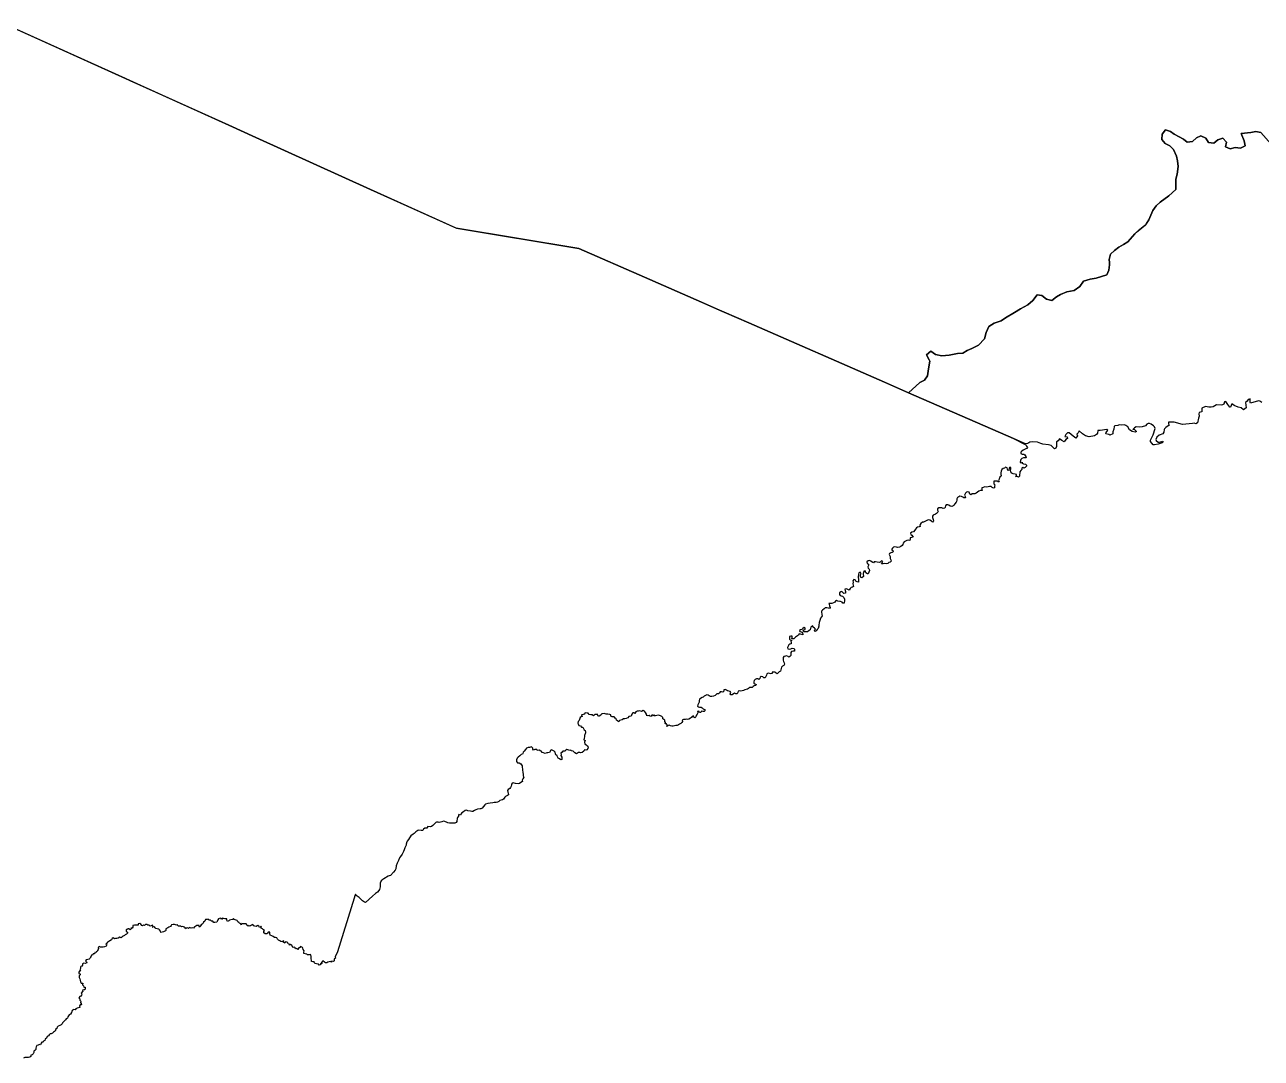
# Model space of a CAD drawing. Extents: x -74 to -34.8, y -33.8 to 5.3.
# Drawn here: x -68.192 to -66.259, y -10.859 to -9.243 of the extents above; entities that cross this region are included whole.
import ezdxf

# ---------------------------------------------------------------- set-up
doc = ezdxf.new("R2010")
doc.units = 0
doc.header["$LTSCALE"] = 2
doc.layers.add('UFEBRASIL', color=7, linetype='Continuous')

msp = doc.modelspace()

# ---------------------------------------------------------------- linework, layer by layer
at = {"layer": 'UFEBRASIL'}
for points in [[(-66.2434, -9.4294), (-66.2597, -9.411), (-66.2678, -9.4098), (-66.2753, -9.4113), (-66.2904, -9.4125), (-66.2859, -9.424), (-66.2842, -9.4322), (-66.2917, -9.4354), (-66.2997, -9.4345), (-66.3075, -9.4368), (-66.3149, -9.4338), (-66.3136, -9.4261), (-66.3189, -9.42), (-66.3268, -9.4224), (-66.3332, -9.4277), (-66.3416, -9.427), (-66.3458, -9.4199), (-66.3533, -9.4166), (-66.3605, -9.4194), (-66.3668, -9.4252), (-66.3748, -9.4264), (-66.3806, -9.4214), (-66.3876, -9.4181), (-66.3951, -9.4139), (-66.4012, -9.4094), (-66.4089, -9.4069), (-66.414, -9.4137), (-66.4147, -9.4219), (-66.4093, -9.4283), (-66.4019, -9.4321), (-66.3961, -9.4375), (-66.3915, -9.448), (-66.3901, -9.4556), (-66.389, -9.4643), (-66.3907, -9.4763), (-66.3924, -9.4841), (-66.3927, -9.4921), (-66.3924, -9.5005), (-66.4034, -9.5104), (-66.4172, -9.5199), (-66.4236, -9.5258), (-66.4288, -9.5332), (-66.4346, -9.5477), (-66.44, -9.5553), (-66.4411, -9.5563), (-66.4516, -9.5648), (-66.4566, -9.5694), (-66.4675, -9.5822), (-66.4742, -9.5864), (-66.4817, -9.5905), (-66.4887, -9.5957), (-66.4949, -9.6016), (-66.4968, -9.6097), (-66.4964, -9.6142), (-66.4961, -9.6178), (-66.4971, -9.6264), (-66.5006, -9.6336), (-66.5169, -9.639), (-66.5266, -9.6404), (-66.5369, -9.6435), (-66.5426, -9.6517), (-66.5517, -9.6581), (-66.5632, -9.6604), (-66.5727, -9.6646), (-66.5791, -9.6682), (-66.5863, -9.6736), (-66.5949, -9.6718), (-66.6019, -9.666), (-66.6094, -9.6649), (-66.6164, -9.6739), (-66.6242, -9.6808), (-66.6355, -9.687), (-66.6446, -9.6927), (-66.6589, -9.7007), (-66.6658, -9.7057), (-66.6767, -9.7094), (-66.6849, -9.7146), (-66.6889, -9.7237), (-66.6918, -9.7339), (-66.7013, -9.7434), (-66.7113, -9.7488), (-66.7189, -9.7518), (-66.7254, -9.7561), (-66.734, -9.7564), (-66.7468, -9.7595), (-66.7585, -9.7604), (-66.7681, -9.7583), (-66.7754, -9.7531), (-66.7821, -9.7586), (-66.7783, -9.7665), (-66.7773, -9.7687), (-66.7794, -9.7806), (-66.7806, -9.7914), (-66.7856, -9.7981), (-66.7927, -9.8021), (-66.8103, -9.818), (-66.8478, -9.8016), (-67.0601, -9.7087), (-67.0986, -9.6918), (-67.1059, -9.6887), (-67.1342, -9.6762), (-67.2231, -9.6374), (-67.326, -9.5923), (-67.5173, -9.5607), (-67.6513, -9.5001), (-67.8307, -9.4189), (-67.8729, -9.3998), (-67.9772, -9.3526), (-68.0275, -9.3298), (-68.0342, -9.3268), (-68.2202, -9.2426)], [(-68.2199, -9.2428), (-68.0342, -9.3268), (-68.0275, -9.3298), (-67.9768, -9.3527), (-67.8729, -9.3998), (-67.8307, -9.4189), (-67.6513, -9.5001), (-67.5169, -9.5609), (-67.3258, -9.5924), (-67.2231, -9.6374), (-67.1342, -9.6762), (-67.1059, -9.6887), (-67.0986, -9.6918), (-67.0601, -9.7087), (-66.8478, -9.8016), (-66.8103, -9.818), (-66.6465, -9.8895), (-66.6272, -9.8996), (-66.6259, -9.9016), (-66.6243, -9.9036), (-66.6254, -9.9053), (-66.6262, -9.9054), (-66.6293, -9.9067), (-66.6313, -9.9078), (-66.6333, -9.9092), (-66.6349, -9.9111), (-66.6348, -9.9132), (-66.6327, -9.9139), (-66.63, -9.9139), (-66.6284, -9.9152), (-66.6271, -9.9175), (-66.6268, -9.9198), (-66.6292, -9.9199), (-66.6308, -9.9197), (-66.6334, -9.9207), (-66.6347, -9.9223), (-66.6355, -9.9241), (-66.6359, -9.9265), (-66.6342, -9.9277), (-66.6329, -9.9267), (-66.6326, -9.9281), (-66.6309, -9.9292), (-66.6278, -9.9297), (-66.6259, -9.9313), (-66.6263, -9.9329), (-66.628, -9.9348), (-66.6302, -9.936), (-66.6319, -9.9346), (-66.6335, -9.9357), (-66.6335, -9.9379), (-66.6351, -9.9395), (-66.6363, -9.9414), (-66.6367, -9.9432), (-66.6371, -9.9461), (-66.6372, -9.9484), (-66.6387, -9.9498), (-66.6408, -9.949), (-66.643, -9.9489), (-66.6417, -9.9478), (-66.6416, -9.9457), (-66.6436, -9.9453), (-66.6467, -9.9449), (-66.6491, -9.9436), (-66.6505, -9.9417), (-66.6509, -9.9396), (-66.6503, -9.9373), (-66.6505, -9.935), (-66.6524, -9.9349), (-66.6533, -9.9366), (-66.6534, -9.939), (-66.6554, -9.9398), (-66.6557, -9.9375), (-66.6564, -9.9353), (-66.6588, -9.9346), (-66.6605, -9.936), (-66.6627, -9.9366), (-66.6644, -9.938), (-66.6654, -9.9406), (-66.6661, -9.9434), (-66.6664, -9.9459), (-66.6654, -9.9473), (-66.6663, -9.949), (-66.6682, -9.9503), (-66.669, -9.9529), (-66.6696, -9.9551), (-66.669, -9.9571), (-66.6705, -9.9575), (-66.672, -9.9564), (-66.6745, -9.956), (-66.6769, -9.9564), (-66.6773, -9.9583), (-66.6773, -9.9604), (-66.6758, -9.9619), (-66.6761, -9.964), (-66.6759, -9.9665), (-66.6776, -9.9672), (-66.6796, -9.9659), (-66.6815, -9.9648), (-66.6838, -9.9647), (-66.6859, -9.9651), (-66.6889, -9.9657), (-66.6914, -9.9653), (-66.6936, -9.9663), (-66.6957, -9.9668), (-66.6959, -9.9689), (-66.6956, -9.9708), (-66.6982, -9.9709), (-66.7007, -9.9717), (-66.7028, -9.9732), (-66.7047, -9.975), (-66.7067, -9.9761), (-66.7088, -9.9759), (-66.711, -9.9762), (-66.7131, -9.9774), (-66.7148, -9.9765), (-66.7158, -9.9737), (-66.7176, -9.9728), (-66.7197, -9.9736), (-66.7214, -9.9752), (-66.7227, -9.9779), (-66.722, -9.9802), (-66.7215, -9.9822), (-66.7238, -9.9824), (-66.7256, -9.9811), (-66.7274, -9.98), (-66.7301, -9.9796), (-66.732, -9.9808), (-66.7338, -9.9816), (-66.7351, -9.9838), (-66.7348, -9.986), (-66.7355, -9.9878), (-66.7362, -9.9889), (-66.7379, -9.9919), (-66.7395, -9.9938), (-66.7407, -9.9948), (-66.7427, -9.9958), (-66.7454, -9.9954), (-66.7472, -9.9938), (-66.7492, -9.9935), (-66.7514, -9.993), (-66.7526, -9.9948), (-66.753, -9.9968), (-66.7538, -9.9985), (-66.7562, -9.9988), (-66.7582, -9.9982), (-66.7607, -9.9977), (-66.763, -9.9981), (-66.7649, -9.9994), (-66.765, -10.0015), (-66.7642, -10.0035), (-66.7645, -10.0049), (-66.7665, -10.007), (-66.7685, -10.0076), (-66.772, -10.0093), (-66.7731, -10.0111), (-66.773, -10.0131), (-66.7717, -10.016), (-66.7713, -10.0181), (-66.773, -10.0202), (-66.7747, -10.0187), (-66.7772, -10.017), (-66.78, -10.0168), (-66.7816, -10.0178), (-66.7868, -10.0205), (-66.7885, -10.0206), (-66.7912, -10.0222), (-66.7927, -10.0248), (-66.7925, -10.0269), (-66.794, -10.0274), (-66.7965, -10.0281), (-66.798, -10.0291), (-66.7997, -10.0313), (-66.8007, -10.033), (-66.8028, -10.0353), (-66.8055, -10.0359), (-66.8075, -10.0378), (-66.8068, -10.0396), (-66.8054, -10.0407), (-66.8034, -10.0439), (-66.8055, -10.0442), (-66.8077, -10.0448), (-66.8077, -10.0467), (-66.8086, -10.049), (-66.8109, -10.0486), (-66.813, -10.0489), (-66.8139, -10.0493), (-66.8175, -10.0512), (-66.8188, -10.0532), (-66.8195, -10.0552), (-66.8206, -10.0568), (-66.8224, -10.0586), (-66.8247, -10.0596), (-66.8277, -10.0598), (-66.8294, -10.0595), (-66.832, -10.059), (-66.8339, -10.0594), (-66.8357, -10.0608), (-66.8369, -10.0638), (-66.8349, -10.0647), (-66.8344, -10.0668), (-66.8359, -10.0679), (-66.8382, -10.0685), (-66.8403, -10.0694), (-66.8408, -10.0711), (-66.8394, -10.0741), (-66.8392, -10.0774), (-66.8382, -10.079), (-66.8376, -10.0815), (-66.839, -10.083), (-66.841, -10.0836), (-66.8429, -10.0849), (-66.8447, -10.0853), (-66.8477, -10.0851), (-66.8502, -10.0853), (-66.8526, -10.0856), (-66.8516, -10.0837), (-66.8506, -10.0816), (-66.8528, -10.081), (-66.8546, -10.0829), (-66.8564, -10.0836), (-66.8596, -10.0828), (-66.8619, -10.0826), (-66.864, -10.0822), (-66.8654, -10.0837), (-66.8673, -10.0831), (-66.8692, -10.0812), (-66.8712, -10.0804), (-66.8736, -10.0807), (-66.8755, -10.0826), (-66.8749, -10.0848), (-66.8731, -10.0861), (-66.8729, -10.0883), (-66.8741, -10.09), (-66.8737, -10.0923), (-66.8718, -10.0937), (-66.8713, -10.0957), (-66.8735, -10.1011), (-66.8745, -10.1011), (-66.8772, -10.0994), (-66.8783, -10.0966), (-66.8801, -10.0968), (-66.8803, -10.0975), (-66.8813, -10.1007), (-66.8812, -10.1015), (-66.8808, -10.1055), (-66.8834, -10.1076), (-66.8855, -10.1064), (-66.8857, -10.105), (-66.8854, -10.1028), (-66.8847, -10.1004), (-66.8859, -10.0986), (-66.8879, -10.0995), (-66.8886, -10.1017), (-66.8888, -10.1029), (-66.889, -10.1055), (-66.8888, -10.1109), (-66.8889, -10.1142), (-66.8907, -10.1138), (-66.8926, -10.1124), (-66.8939, -10.1104), (-66.8961, -10.1099), (-66.8977, -10.1123), (-66.8971, -10.1144), (-66.8976, -10.1168), (-66.8972, -10.119), (-66.8964, -10.121), (-66.8979, -10.122), (-66.9002, -10.1224), (-66.9018, -10.1238), (-66.9032, -10.1266), (-66.9051, -10.1257), (-66.9075, -10.1248), (-66.9101, -10.125), (-66.9097, -10.127), (-66.9092, -10.1288), (-66.9088, -10.1312), (-66.9115, -10.1317), (-66.9129, -10.1303), (-66.9148, -10.1288), (-66.9165, -10.1295), (-66.9184, -10.131), (-66.9185, -10.1335), (-66.9174, -10.1351), (-66.9157, -10.1354), (-66.9139, -10.1358), (-66.9114, -10.1382), (-66.9106, -10.1407), (-66.9104, -10.1428), (-66.9112, -10.1468), (-66.9133, -10.147), (-66.9144, -10.1455), (-66.9168, -10.1442), (-66.918, -10.1442), (-66.9207, -10.1441), (-66.9231, -10.1426), (-66.9248, -10.144), (-66.9257, -10.1452), (-66.9277, -10.1464), (-66.9301, -10.1475), (-66.9326, -10.1476), (-66.9348, -10.1475), (-66.9347, -10.1484), (-66.934, -10.1512), (-66.9327, -10.1539), (-66.9339, -10.1552), (-66.9354, -10.1546), (-66.938, -10.1541), (-66.9407, -10.1545), (-66.9423, -10.1556), (-66.9451, -10.1578), (-66.9464, -10.1597), (-66.9467, -10.1607), (-66.9462, -10.1649), (-66.9454, -10.1669), (-66.9463, -10.1682), (-66.9478, -10.1707), (-66.9491, -10.1743), (-66.95, -10.177), (-66.9503, -10.1784), (-66.9506, -10.1805), (-66.9508, -10.183), (-66.9516, -10.1866), (-66.9533, -10.1883), (-66.9548, -10.1901), (-66.957, -10.1911), (-66.9573, -10.1892), (-66.9559, -10.1876), (-66.9574, -10.1863), (-66.9593, -10.1845), (-66.9602, -10.1824), (-66.9617, -10.1836), (-66.9633, -10.1846), (-66.9638, -10.1865), (-66.9641, -10.1886), (-66.966, -10.1898), (-66.9683, -10.1917), (-66.97, -10.192), (-66.9728, -10.1918), (-66.9754, -10.19), (-66.9741, -10.1885), (-66.9718, -10.1879), (-66.9721, -10.1863), (-66.9737, -10.185), (-66.9757, -10.1864), (-66.9772, -10.1881), (-66.9794, -10.1886), (-66.9811, -10.1898), (-66.9801, -10.1915), (-66.9781, -10.1919), (-66.9763, -10.193), (-66.9758, -10.1963), (-66.9795, -10.1954), (-66.9815, -10.1947), (-66.9826, -10.1966), (-66.9839, -10.198), (-66.9871, -10.2003), (-66.9882, -10.2011), (-66.9898, -10.2029), (-66.9926, -10.2028), (-66.9921, -10.2013), (-66.9922, -10.1985), (-66.9942, -10.1986), (-66.9964, -10.1991), (-66.9966, -10.2012), (-66.9966, -10.2032), (-66.9956, -10.2043), (-66.9927, -10.2052), (-66.9942, -10.2063), (-66.994, -10.2083), (-66.994, -10.2108), (-66.9961, -10.2111), (-66.9978, -10.2122), (-66.9987, -10.2144), (-66.9995, -10.2163), (-66.9989, -10.2184), (-66.9966, -10.2191), (-66.9944, -10.2183), (-66.9923, -10.2175), (-66.9897, -10.2178), (-66.9886, -10.219), (-66.9887, -10.2218), (-66.9906, -10.2221), (-66.9933, -10.2228), (-66.9943, -10.2243), (-66.9944, -10.2256), (-66.9944, -10.2286), (-66.9958, -10.2303), (-66.9976, -10.2313), (-66.9986, -10.2304), (-67.001, -10.2294), (-67.0029, -10.23), (-67.0051, -10.2303), (-67.0064, -10.2321), (-67.0066, -10.2342), (-67.0064, -10.2359), (-67.0057, -10.2381), (-67.005, -10.2404), (-67.0045, -10.2425), (-67.0055, -10.2445), (-67.0074, -10.2457), (-67.009, -10.2471), (-67.0097, -10.2492), (-67.0098, -10.2513), (-67.0107, -10.2531), (-67.0125, -10.2544), (-67.0141, -10.256), (-67.0157, -10.2575), (-67.0176, -10.2565), (-67.019, -10.255), (-67.0213, -10.255), (-67.0235, -10.2549), (-67.0238, -10.2571), (-67.0258, -10.2576), (-67.0279, -10.257), (-67.0299, -10.2565), (-67.0317, -10.2577), (-67.0327, -10.2595), (-67.0336, -10.2616), (-67.0346, -10.2635), (-67.0366, -10.2639), (-67.0384, -10.2623), (-67.0406, -10.2618), (-67.0421, -10.2629), (-67.0428, -10.2648), (-67.0444, -10.2663), (-67.0462, -10.2652), (-67.0483, -10.2654), (-67.0504, -10.2663), (-67.0519, -10.268), (-67.0522, -10.2699), (-67.0523, -10.272), (-67.0506, -10.2733), (-67.0485, -10.274), (-67.0493, -10.2758), (-67.0515, -10.2762), (-67.0533, -10.2771), (-67.0549, -10.2788), (-67.0568, -10.2787), (-67.0588, -10.2787), (-67.0606, -10.2802), (-67.0624, -10.2813), (-67.0644, -10.282), (-67.0665, -10.2826), (-67.0685, -10.2835), (-67.0705, -10.2843), (-67.0727, -10.2845), (-67.0748, -10.2838), (-67.0766, -10.2846), (-67.0773, -10.2868), (-67.0785, -10.2885), (-67.0805, -10.2885), (-67.0826, -10.2879), (-67.0842, -10.289), (-67.086, -10.2903), (-67.088, -10.2902), (-67.0894, -10.2885), (-67.0882, -10.2867), (-67.0892, -10.285), (-67.0913, -10.2847), (-67.0932, -10.284), (-67.095, -10.2829), (-67.0971, -10.2821), (-67.0992, -10.2827), (-67.0992, -10.2848), (-67.1008, -10.2862), (-67.1029, -10.2855), (-67.105, -10.2857), (-67.1061, -10.2874), (-67.1076, -10.2887), (-67.1103, -10.2887), (-67.1117, -10.2901), (-67.1128, -10.2912), (-67.1155, -10.2922), (-67.1178, -10.2928), (-67.12, -10.2927), (-67.1219, -10.292), (-67.1236, -10.2909), (-67.1258, -10.2905), (-67.1279, -10.2914), (-67.1298, -10.2926), (-67.1315, -10.2938), (-67.1331, -10.2947), (-67.1354, -10.2959), (-67.137, -10.2973), (-67.1376, -10.2995), (-67.1377, -10.3017), (-67.1387, -10.3037), (-67.1397, -10.3058), (-67.1404, -10.308), (-67.139, -10.3093), (-67.137, -10.3094), (-67.1348, -10.3095), (-67.1328, -10.3104), (-67.1315, -10.312), (-67.1296, -10.3132), (-67.1282, -10.3149), (-67.1297, -10.3165), (-67.132, -10.3164), (-67.1342, -10.316), (-67.1353, -10.3177), (-67.1374, -10.3178), (-67.1383, -10.3158), (-67.1402, -10.3165), (-67.1399, -10.3187), (-67.1408, -10.3207), (-67.1423, -10.3226), (-67.1431, -10.3247), (-67.1443, -10.3264), (-67.1462, -10.3253), (-67.1467, -10.3231), (-67.1484, -10.3241), (-67.1497, -10.326), (-67.1515, -10.3269), (-67.1541, -10.3281), (-67.156, -10.3289), (-67.158, -10.3282), (-67.1597, -10.329), (-67.1621, -10.329), (-67.1641, -10.33), (-67.1638, -10.332), (-67.1649, -10.3337), (-67.1661, -10.3351), (-67.1682, -10.3362), (-67.1699, -10.3374), (-67.172, -10.338), (-67.1743, -10.3382), (-67.1765, -10.339), (-67.1785, -10.3395), (-67.1805, -10.3394), (-67.1824, -10.3387), (-67.1844, -10.3378), (-67.1861, -10.3383), (-67.1883, -10.3396), (-67.1878, -10.3376), (-67.1886, -10.3359), (-67.1908, -10.3357), (-67.1903, -10.3337), (-67.1916, -10.3321), (-67.1914, -10.33), (-67.1931, -10.3291), (-67.1945, -10.3276), (-67.1946, -10.3257), (-67.1959, -10.3241), (-67.1979, -10.3232), (-67.1999, -10.3228), (-67.202, -10.3222), (-67.2038, -10.3227), (-67.206, -10.3231), (-67.2078, -10.3219), (-67.2089, -10.3237), (-67.2097, -10.3221), (-67.2117, -10.3221), (-67.2126, -10.3239), (-67.2143, -10.3242), (-67.2153, -10.322), (-67.2165, -10.3232), (-67.2183, -10.3227), (-67.2193, -10.323), (-67.2201, -10.3204), (-67.2215, -10.3177), (-67.2229, -10.3157), (-67.2251, -10.3149), (-67.2276, -10.3163), (-67.2307, -10.3154), (-67.2326, -10.3157), (-67.2345, -10.3159), (-67.2366, -10.317), (-67.2382, -10.3194), (-67.2397, -10.3186), (-67.2415, -10.3187), (-67.2429, -10.3207), (-67.2442, -10.3235), (-67.2479, -10.3241), (-67.249, -10.3262), (-67.2516, -10.3274), (-67.2538, -10.328), (-67.2561, -10.3276), (-67.2583, -10.3292), (-67.2621, -10.3302), (-67.2634, -10.3324), (-67.2651, -10.3308), (-67.2668, -10.3299), (-67.2676, -10.328), (-67.2691, -10.3267), (-67.2708, -10.3245), (-67.2735, -10.3245), (-67.2756, -10.3239), (-67.2759, -10.3215), (-67.2773, -10.3213), (-67.2804, -10.3203), (-67.2824, -10.3205), (-67.2831, -10.3203), (-67.2863, -10.3193), (-67.2896, -10.3202), (-67.2906, -10.3212), (-67.2928, -10.3233), (-67.295, -10.3241), (-67.2955, -10.3227), (-67.297, -10.3206), (-67.2987, -10.3209), (-67.3007, -10.321), (-67.3029, -10.323), (-67.3049, -10.3216), (-67.3068, -10.3218), (-67.3097, -10.321), (-67.3113, -10.3192), (-67.3127, -10.319), (-67.3157, -10.3184), (-67.3177, -10.3207), (-67.3188, -10.321), (-67.3217, -10.3217), (-67.3206, -10.324), (-67.3222, -10.3247), (-67.3238, -10.3257), (-67.3242, -10.3275), (-67.3252, -10.3303), (-67.3267, -10.3318), (-67.3272, -10.3347), (-67.3266, -10.3359), (-67.3256, -10.3381), (-67.3234, -10.3389), (-67.3216, -10.3411), (-67.3195, -10.3408), (-67.3187, -10.3428), (-67.3175, -10.3449), (-67.3157, -10.3462), (-67.3152, -10.3486), (-67.3154, -10.3497), (-67.3169, -10.3538), (-67.3168, -10.3561), (-67.3176, -10.358), (-67.318, -10.3604), (-67.3161, -10.3619), (-67.3171, -10.3644), (-67.3165, -10.3667), (-67.3143, -10.3686), (-67.3128, -10.3699), (-67.3111, -10.3723), (-67.3115, -10.3742), (-67.3131, -10.3763), (-67.3149, -10.3766), (-67.317, -10.3762), (-67.318, -10.3784), (-67.3205, -10.3804), (-67.3226, -10.3809), (-67.3244, -10.3803), (-67.3264, -10.3804), (-67.3294, -10.3825), (-67.3322, -10.3812), (-67.3346, -10.3783), (-67.3374, -10.3781), (-67.3381, -10.3766), (-67.3398, -10.3771), (-67.3413, -10.377), (-67.3443, -10.3757), (-67.3461, -10.377), (-67.3477, -10.3784), (-67.3508, -10.3784), (-67.3521, -10.3799), (-67.3537, -10.3816), (-67.3534, -10.3833), (-67.3538, -10.3851), (-67.3526, -10.3875), (-67.3525, -10.3888), (-67.3526, -10.3916), (-67.3538, -10.3917), (-67.356, -10.3906), (-67.358, -10.3893), (-67.359, -10.3873), (-67.3595, -10.3852), (-67.3616, -10.3842), (-67.3623, -10.3828), (-67.363, -10.3801), (-67.3641, -10.3785), (-67.3654, -10.3777), (-67.3686, -10.3763), (-67.3694, -10.3769), (-67.3717, -10.3805), (-67.374, -10.3809), (-67.3756, -10.3809), (-67.3785, -10.3822), (-67.3808, -10.3808), (-67.3834, -10.3806), (-67.3836, -10.3788), (-67.3852, -10.3783), (-67.388, -10.377), (-67.3908, -10.3775), (-67.3915, -10.376), (-67.3945, -10.3757), (-67.3967, -10.3766), (-67.3975, -10.3751), (-67.3979, -10.3735), (-67.3998, -10.3714), (-67.4029, -10.3726), (-67.4051, -10.3728), (-67.4076, -10.3736), (-67.4093, -10.3758), (-67.411, -10.3784), (-67.4128, -10.3802), (-67.4134, -10.3821), (-67.4141, -10.3831), (-67.4161, -10.3838), (-67.418, -10.3858), (-67.4205, -10.3879), (-67.4221, -10.3894), (-67.4233, -10.3919), (-67.4231, -10.3946), (-67.4215, -10.3968), (-67.419, -10.3968), (-67.4167, -10.3982), (-67.4153, -10.3995), (-67.4142, -10.4014), (-67.4144, -10.4036), (-67.414, -10.4063), (-67.4138, -10.4086), (-67.4135, -10.4106), (-67.4134, -10.411), (-67.4129, -10.4148), (-67.4127, -10.4167), (-67.412, -10.419), (-67.4133, -10.4214), (-67.4143, -10.4236), (-67.4141, -10.4259), (-67.4166, -10.4272), (-67.4184, -10.4289), (-67.4207, -10.4294), (-67.4247, -10.4288), (-67.4282, -10.4278), (-67.4305, -10.4292), (-67.4309, -10.431), (-67.4315, -10.433), (-67.4327, -10.4352), (-67.4335, -10.4369), (-67.4361, -10.4382), (-67.4371, -10.4399), (-67.4369, -10.4427), (-67.4364, -10.4437), (-67.4357, -10.4468), (-67.4374, -10.4477), (-67.4405, -10.4492), (-67.4417, -10.4505), (-67.4434, -10.4532), (-67.4453, -10.4544), (-67.4491, -10.4554), (-67.4511, -10.4571), (-67.453, -10.4582), (-67.4551, -10.4585), (-67.4583, -10.4587), (-67.4603, -10.4594), (-67.4642, -10.4598), (-67.468, -10.4602), (-67.4717, -10.4613), (-67.4727, -10.4621), (-67.4746, -10.4649), (-67.4767, -10.4674), (-67.4788, -10.4683), (-67.4802, -10.4686), (-67.4841, -10.4693), (-67.4868, -10.4702), (-67.4888, -10.4712), (-67.4914, -10.4729), (-67.493, -10.4729), (-67.4951, -10.4722), (-67.4993, -10.4715), (-67.5016, -10.4708), (-67.5035, -10.4709), (-67.5061, -10.4731), (-67.5086, -10.4749), (-67.51, -10.477), (-67.5106, -10.4783), (-67.5134, -10.4774), (-67.514, -10.4788), (-67.5141, -10.4802), (-67.5157, -10.4823), (-67.5158, -10.4833), (-67.5164, -10.4884), (-67.5174, -10.4897), (-67.5194, -10.4907), (-67.521, -10.491), (-67.5281, -10.4911), (-67.5307, -10.4905), (-67.5316, -10.4901), (-67.5355, -10.4884), (-67.5373, -10.488), (-67.54, -10.4887), (-67.5442, -10.49), (-67.5458, -10.4896), (-67.5483, -10.4895), (-67.5493, -10.4901), (-67.5517, -10.4925), (-67.5541, -10.4944), (-67.5561, -10.4963), (-67.5579, -10.4965), (-67.5616, -10.4964), (-67.5636, -10.4986), (-67.5665, -10.4986), (-67.5685, -10.5003), (-67.5699, -10.5022), (-67.572, -10.5023), (-67.5757, -10.5018), (-67.5776, -10.5025), (-67.5804, -10.5047), (-67.583, -10.507), (-67.5849, -10.5083), (-67.5884, -10.511), (-67.5907, -10.514), (-67.5919, -10.5164), (-67.5942, -10.5192), (-67.5947, -10.5199), (-67.5959, -10.5236), (-67.5959, -10.5256), (-67.598, -10.5297), (-67.5988, -10.5326), (-67.6, -10.5351), (-67.602, -10.5394), (-67.6045, -10.5431), (-67.6061, -10.5451), (-67.6079, -10.5492), (-67.61, -10.5535), (-67.6114, -10.5578), (-67.6121, -10.5622), (-67.6128, -10.5643), (-67.6157, -10.5677), (-67.62, -10.5726), (-67.6223, -10.5732), (-67.6238, -10.5737), (-67.6305, -10.5781), (-67.6324, -10.5791), (-67.6348, -10.5811), (-67.6363, -10.5846), (-67.6365, -10.5857), (-67.6365, -10.5905), (-67.6374, -10.5944), (-67.6385, -10.5964), (-67.6404, -10.5988), (-67.6436, -10.6011), (-67.6481, -10.6051), (-67.6595, -10.6151), (-67.661, -10.6142), (-67.6642, -10.6123), (-67.6687, -10.6079), (-67.6691, -10.6074), (-67.6723, -10.6049), (-67.6731, -10.6038), (-67.675, -10.602), (-67.6758, -10.6044), (-67.6769, -10.608), (-67.7028, -10.6921), (-67.7067, -10.6998), (-67.7062, -10.7019), (-67.7082, -10.703), (-67.7082, -10.7042), (-67.7082, -10.7063), (-67.7095, -10.7074), (-67.7123, -10.7066), (-67.7122, -10.7083), (-67.7136, -10.7075), (-67.7147, -10.7073), (-67.718, -10.7084), (-67.7199, -10.7093), (-67.7219, -10.7095), (-67.7236, -10.7082), (-67.7261, -10.7061), (-67.7279, -10.7086), (-67.7277, -10.7107), (-67.7297, -10.7104), (-67.7296, -10.7123), (-67.7315, -10.7127), (-67.7328, -10.7112), (-67.7358, -10.7107), (-67.7378, -10.7105), (-67.739, -10.7093), (-67.7393, -10.7075), (-67.7414, -10.7075), (-67.7436, -10.7073), (-67.7435, -10.705), (-67.744, -10.703), (-67.7442, -10.7013), (-67.7441, -10.6995), (-67.7449, -10.6968), (-67.7457, -10.6965), (-67.7473, -10.6966), (-67.7497, -10.697), (-67.7512, -10.6955), (-67.7536, -10.6952), (-67.7559, -10.6946), (-67.7555, -10.6925), (-67.7553, -10.6906), (-67.7565, -10.6882), (-67.7573, -10.6862), (-67.7579, -10.6853), (-67.7609, -10.6838), (-67.7621, -10.6852), (-67.7635, -10.6856), (-67.765, -10.6882), (-67.7664, -10.6869), (-67.7681, -10.6874), (-67.7694, -10.6859), (-67.7702, -10.6849), (-67.7725, -10.6853), (-67.7741, -10.684), (-67.7733, -10.6826), (-67.7744, -10.682), (-67.7767, -10.6807), (-67.778, -10.6817), (-67.7781, -10.6803), (-67.7802, -10.6797), (-67.7804, -10.6774), (-67.7823, -10.6771), (-67.7845, -10.6765), (-67.7854, -10.6783), (-67.787, -10.6773), (-67.7868, -10.6749), (-67.7881, -10.6754), (-67.7897, -10.6763), (-67.7915, -10.6761), (-67.7932, -10.6749), (-67.7953, -10.6739), (-67.7966, -10.6723), (-67.7981, -10.6704), (-67.7999, -10.6698), (-67.8016, -10.6695), (-67.8038, -10.6681), (-67.8058, -10.6669), (-67.8084, -10.6658), (-67.8088, -10.6637), (-67.8086, -10.6614), (-67.8113, -10.6616), (-67.8125, -10.6631), (-67.8137, -10.6642), (-67.8163, -10.6639), (-67.8183, -10.6626), (-67.8182, -10.6604), (-67.817, -10.6587), (-67.8187, -10.6577), (-67.8204, -10.6563), (-67.8223, -10.6553), (-67.8216, -10.6535), (-67.8229, -10.6522), (-67.8232, -10.6538), (-67.8252, -10.6541), (-67.8262, -10.6518), (-67.8278, -10.6511), (-67.8301, -10.6526), (-67.8322, -10.6522), (-67.8338, -10.6513), (-67.8355, -10.6495), (-67.8374, -10.6503), (-67.8392, -10.6516), (-67.8411, -10.652), (-67.8413, -10.651), (-67.8428, -10.6518), (-67.8443, -10.6502), (-67.8456, -10.6483), (-67.8465, -10.6483), (-67.8504, -10.6481), (-67.8528, -10.6478), (-67.8532, -10.6499), (-67.8542, -10.6484), (-67.8563, -10.6473), (-67.8571, -10.6465), (-67.859, -10.6451), (-67.8599, -10.6433), (-67.8614, -10.6427), (-67.8647, -10.6418), (-67.8658, -10.6402), (-67.8673, -10.6413), (-67.8696, -10.6421), (-67.872, -10.6426), (-67.8731, -10.6435), (-67.8752, -10.6445), (-67.8761, -10.6425), (-67.8758, -10.6404), (-67.8776, -10.6404), (-67.8793, -10.6406), (-67.8811, -10.64), (-67.883, -10.6397), (-67.8842, -10.6414), (-67.8848, -10.6399), (-67.8866, -10.6397), (-67.8889, -10.6407), (-67.89, -10.6421), (-67.891, -10.6446), (-67.8919, -10.6459), (-67.8946, -10.6465), (-67.8964, -10.6465), (-67.8968, -10.6456), (-67.8979, -10.644), (-67.8999, -10.6443), (-67.9014, -10.6427), (-67.9035, -10.6425), (-67.9051, -10.641), (-67.907, -10.6417), (-67.9095, -10.6417), (-67.9105, -10.6443), (-67.9124, -10.6455), (-67.913, -10.6471), (-67.9145, -10.6486), (-67.916, -10.65), (-67.9173, -10.6514), (-67.9182, -10.6535), (-67.919, -10.6521), (-67.9195, -10.651), (-67.9229, -10.6509), (-67.9247, -10.652), (-67.9266, -10.6531), (-67.9283, -10.6551), (-67.9297, -10.6545), (-67.9319, -10.655), (-67.9344, -10.6541), (-67.9357, -10.6558), (-67.937, -10.6544), (-67.9391, -10.655), (-67.9407, -10.6561), (-67.9409, -10.6544), (-67.9425, -10.6533), (-67.9448, -10.6527), (-67.9468, -10.6529), (-67.9484, -10.6518), (-67.9501, -10.6518), (-67.9523, -10.6521), (-67.9529, -10.65), (-67.9548, -10.6504), (-67.956, -10.6498), (-67.958, -10.6494), (-67.96, -10.6495), (-67.9623, -10.6499), (-67.963, -10.6508), (-67.9643, -10.6525), (-67.9665, -10.6534), (-67.968, -10.6548), (-67.9695, -10.6549), (-67.9714, -10.6563), (-67.9714, -10.6585), (-67.9721, -10.6592), (-67.975, -10.6608), (-67.9772, -10.6613), (-67.9792, -10.6619), (-67.9795, -10.6598), (-67.981, -10.6579), (-67.9824, -10.6566), (-67.9847, -10.6563), (-67.9869, -10.6558), (-67.9881, -10.6547), (-67.9893, -10.6532), (-67.9925, -10.6535), (-67.9911, -10.6524), (-67.992, -10.6506), (-67.9931, -10.6508), (-67.9959, -10.652), (-67.9974, -10.6504), (-67.9997, -10.6505), (-68.0013, -10.6493), (-68.0031, -10.6496), (-68.0045, -10.6509), (-68.0062, -10.6505), (-68.0076, -10.6516), (-68.0091, -10.6508), (-68.0104, -10.6488), (-68.0122, -10.6479), (-68.0146, -10.6485), (-68.0144, -10.6506), (-68.016, -10.6504), (-68.017, -10.6506), (-68.0204, -10.6506), (-68.0227, -10.651), (-68.0229, -10.6534), (-68.0241, -10.6552), (-68.026, -10.6549), (-68.0258, -10.6564), (-68.0272, -10.6575), (-68.0287, -10.6563), (-68.0309, -10.656), (-68.0313, -10.6572), (-68.0328, -10.657), (-68.0333, -10.6577), (-68.0334, -10.6601), (-68.0313, -10.6614), (-68.0315, -10.6631), (-68.0327, -10.6646), (-68.0347, -10.6654), (-68.0362, -10.6664), (-68.0378, -10.6675), (-68.0394, -10.6689), (-68.0413, -10.6701), (-68.0432, -10.6692), (-68.0458, -10.6706), (-68.048, -10.671), (-68.0499, -10.6713), (-68.0515, -10.6718), (-68.0538, -10.6701), (-68.0552, -10.6714), (-68.0562, -10.6733), (-68.0589, -10.6748), (-68.0607, -10.6757), (-68.0624, -10.6769), (-68.0637, -10.6788), (-68.0649, -10.6799), (-68.0638, -10.6814), (-68.0647, -10.6832), (-68.0672, -10.6843), (-68.0693, -10.6848), (-68.0714, -10.6848), (-68.0735, -10.6849), (-68.0755, -10.6839), (-68.0769, -10.6855), (-68.0768, -10.6869), (-68.0772, -10.6885), (-68.0784, -10.6902), (-68.079, -10.6919), (-68.0803, -10.6919), (-68.0806, -10.6938), (-68.0824, -10.693), (-68.0831, -10.695), (-68.0851, -10.6954), (-68.0859, -10.6974), (-68.0878, -10.6972), (-68.088, -10.6987), (-68.0891, -10.7004), (-68.09, -10.7024), (-68.0912, -10.7035), (-68.0935, -10.7042), (-68.0958, -10.7046), (-68.0968, -10.7063), (-68.0954, -10.7075), (-68.0951, -10.7095), (-68.0973, -10.7104), (-68.0994, -10.7098), (-68.1016, -10.7107), (-68.1018, -10.7131), (-68.1025, -10.7143), (-68.104, -10.715), (-68.105, -10.7161), (-68.1048, -10.7181), (-68.1058, -10.7203), (-68.1046, -10.722), (-68.1065, -10.7223), (-68.1076, -10.7239), (-68.1071, -10.7262), (-68.1051, -10.7263), (-68.1055, -10.728), (-68.1068, -10.7296), (-68.1066, -10.7323), (-68.1058, -10.7345), (-68.1051, -10.7366), (-68.105, -10.739), (-68.1039, -10.7411), (-68.1013, -10.7412), (-68.1015, -10.7436), (-68.1001, -10.7454), (-68.0995, -10.7473), (-68.0974, -10.7476), (-68.0975, -10.7496), (-68.0978, -10.7516), (-68.0996, -10.7517), (-68.1017, -10.7519), (-68.1011, -10.7539), (-68.1027, -10.7544), (-68.1019, -10.7558), (-68.1038, -10.7565), (-68.1026, -10.7579), (-68.1032, -10.7597), (-68.1041, -10.7612), (-68.1058, -10.7621), (-68.1071, -10.764), (-68.1059, -10.7657), (-68.1059, -10.7678), (-68.1044, -10.7691), (-68.1048, -10.7714), (-68.1036, -10.7727), (-68.1033, -10.775), (-68.1051, -10.7751), (-68.1064, -10.7766), (-68.106, -10.7793), (-68.108, -10.7797), (-68.1099, -10.7802), (-68.1119, -10.7812), (-68.1129, -10.7829), (-68.1152, -10.7825), (-68.1171, -10.7832), (-68.1185, -10.7847), (-68.1186, -10.7871), (-68.1203, -10.7894), (-68.1227, -10.7904), (-68.1235, -10.792), (-68.1245, -10.7937), (-68.125, -10.7958), (-68.127, -10.7968), (-68.1282, -10.7986), (-68.1297, -10.7998), (-68.1315, -10.8016), (-68.1328, -10.8031), (-68.1336, -10.8049), (-68.135, -10.8062), (-68.1369, -10.8075), (-68.1394, -10.8082), (-68.141, -10.8099), (-68.1417, -10.8121), (-68.1436, -10.8133), (-68.1436, -10.8153), (-68.1456, -10.8164), (-68.147, -10.8179), (-68.1486, -10.8193), (-68.1506, -10.8203), (-68.1523, -10.8203), (-68.1537, -10.8217), (-68.1548, -10.8236), (-68.1568, -10.8247), (-68.1579, -10.827), (-68.1598, -10.8288), (-68.1605, -10.8308), (-68.1622, -10.8315), (-68.1629, -10.8335), (-68.1651, -10.8334), (-68.1662, -10.835), (-68.1672, -10.8373), (-68.169, -10.8368), (-68.1709, -10.8378), (-68.1729, -10.8387), (-68.1738, -10.8408), (-68.1746, -10.8428), (-68.1746, -10.8447), (-68.1763, -10.8465), (-68.1778, -10.8476), (-68.1776, -10.8496), (-68.1787, -10.8518), (-68.1804, -10.853), (-68.1824, -10.8538), (-68.1823, -10.8557), (-68.1838, -10.8568), (-68.1859, -10.8575), (-68.1877, -10.8571), (-68.1898, -10.8571), (-68.1918, -10.8573), (-68.1937, -10.8585)], [(-66.2582, -9.8334), (-66.2611, -9.8313), (-66.2633, -9.8306), (-66.2758, -9.8344), (-66.2763, -9.8333), (-66.2763, -9.8275), (-66.2787, -9.8284), (-66.2797, -9.8287), (-66.2813, -9.8311), (-66.2836, -9.8332), (-66.2826, -9.8415), (-66.2871, -9.8445), (-66.2907, -9.8416), (-66.2954, -9.8408), (-66.3016, -9.8378), (-66.3049, -9.8353), (-66.3073, -9.8406), (-66.3083, -9.8405), (-66.3114, -9.8363), (-66.3146, -9.8317), (-66.3168, -9.832), (-66.3177, -9.8359), (-66.3195, -9.8369), (-66.322, -9.8373), (-66.329, -9.8371), (-66.3343, -9.8398), (-66.3376, -9.8408), (-66.3409, -9.8406), (-66.3462, -9.8394), (-66.3518, -9.8422), (-66.3521, -9.8477), (-66.356, -9.8488), (-66.3565, -9.8512), (-66.3564, -9.8545), (-66.3573, -9.8577), (-66.3587, -9.8651), (-66.3611, -9.8666), (-66.3638, -9.8654), (-66.3667, -9.8661), (-66.3719, -9.8664), (-66.3823, -9.8679), (-66.3952, -9.8642), (-66.4041, -9.8642), (-66.4042, -9.8665), (-66.4029, -9.8688), (-66.4081, -9.8724), (-66.4102, -9.8746), (-66.4111, -9.8755), (-66.4113, -9.8799), (-66.4129, -9.8824), (-66.4185, -9.8843), (-66.4225, -9.8872), (-66.4237, -9.8909), (-66.4235, -9.8929), (-66.4204, -9.8955), (-66.4183, -9.8952), (-66.4132, -9.8935), (-66.4125, -9.895), (-66.414, -9.8964), (-66.42, -9.8983), (-66.4262, -9.8996), (-66.4283, -9.8992), (-66.4321, -9.8941), (-66.4322, -9.892), (-66.4282, -9.884), (-66.4249, -9.8737), (-66.4261, -9.8715), (-66.4276, -9.87), (-66.4311, -9.8672), (-66.4338, -9.8662), (-66.4358, -9.866), (-66.4377, -9.8671), (-66.4402, -9.8695), (-66.4452, -9.8714), (-66.4488, -9.8719), (-66.4546, -9.8712), (-66.4571, -9.8731), (-66.4597, -9.8755), (-66.4578, -9.8752), (-66.4541, -9.8785), (-66.4563, -9.8799), (-66.4607, -9.8786), (-66.4649, -9.8758), (-66.4679, -9.8711), (-66.4706, -9.869), (-66.4728, -9.8684), (-66.4771, -9.8689), (-66.481, -9.8684), (-66.4834, -9.8691), (-66.4881, -9.8697), (-66.4891, -9.8707), (-66.4893, -9.8752), (-66.4912, -9.8791), (-66.4911, -9.8825), (-66.4958, -9.8843), (-66.4976, -9.8832), (-66.502, -9.8821), (-66.5013, -9.88), (-66.499, -9.8763), (-66.5006, -9.8754), (-66.5107, -9.8768), (-66.5143, -9.8769), (-66.515, -9.8814), (-66.5168, -9.8832), (-66.52, -9.8852), (-66.528, -9.887), (-66.5338, -9.8852), (-66.5386, -9.8821), (-66.5439, -9.8774), (-66.5454, -9.8806), (-66.5473, -9.8828), (-66.5461, -9.8856), (-66.5489, -9.8888), (-66.5533, -9.886), (-66.5596, -9.8809), (-66.5619, -9.8809), (-66.5646, -9.8835), (-66.5659, -9.8863), (-66.5624, -9.887), (-66.5622, -9.8894), (-66.5646, -9.8911), (-66.5673, -9.8947), (-66.571, -9.8928), (-66.5744, -9.8901), (-66.5766, -9.893), (-66.5789, -9.8948), (-66.5793, -9.9019), (-66.5804, -9.9049), (-66.5823, -9.9059), (-66.5876, -9.9003), (-66.5917, -9.8992), (-66.6004, -9.8982), (-66.6034, -9.8975), (-66.6091, -9.8952), (-66.6163, -9.8949), (-66.6209, -9.8954), (-66.6225, -9.8963), (-66.6243, -9.8975), (-66.6275, -9.8978), (-66.6466, -9.8894), (-66.8103, -9.818), (-66.7927, -9.8021), (-66.7856, -9.7981), (-66.7806, -9.7914), (-66.7794, -9.7806), (-66.7773, -9.7687), (-66.7783, -9.7665), (-66.7821, -9.7586), (-66.7754, -9.7531), (-66.7681, -9.7583), (-66.7585, -9.7604), (-66.7468, -9.7595), (-66.734, -9.7564), (-66.7254, -9.7561), (-66.7189, -9.7518), (-66.7113, -9.7488), (-66.7013, -9.7434), (-66.6918, -9.7339), (-66.6889, -9.7237), (-66.6849, -9.7146), (-66.6767, -9.7094), (-66.6658, -9.7057), (-66.6589, -9.7007), (-66.6446, -9.6927), (-66.6355, -9.687), (-66.6242, -9.6808), (-66.6164, -9.6739), (-66.6094, -9.6649), (-66.6019, -9.666), (-66.5949, -9.6718), (-66.5863, -9.6736), (-66.5791, -9.6682), (-66.5727, -9.6646), (-66.5632, -9.6604), (-66.5517, -9.6581), (-66.5426, -9.6517), (-66.5369, -9.6435), (-66.5266, -9.6404), (-66.5169, -9.639), (-66.5006, -9.6336), (-66.4971, -9.6264), (-66.4961, -9.6178), (-66.4964, -9.6142), (-66.4968, -9.6097), (-66.4949, -9.6016), (-66.4887, -9.5957), (-66.4817, -9.5905), (-66.4742, -9.5864), (-66.4675, -9.5822), (-66.4566, -9.5694), (-66.4541, -9.5671), (-66.4516, -9.5648), (-66.44, -9.5553), (-66.4389, -9.5544), (-66.4346, -9.5477), (-66.4288, -9.5332), (-66.4236, -9.5258), (-66.4172, -9.5199), (-66.4034, -9.5104), (-66.3924, -9.5005), (-66.3927, -9.4921), (-66.3924, -9.4841), (-66.3907, -9.4763), (-66.389, -9.4643), (-66.3901, -9.4556), (-66.3915, -9.448), (-66.3961, -9.4375), (-66.4019, -9.4321), (-66.4093, -9.4283), (-66.4147, -9.4219), (-66.414, -9.4137), (-66.4089, -9.4069), (-66.4012, -9.4094), (-66.3951, -9.4139), (-66.3876, -9.4181), (-66.3806, -9.4214), (-66.3748, -9.4264), (-66.3668, -9.4252), (-66.3605, -9.4194), (-66.3533, -9.4166), (-66.3458, -9.4199), (-66.3416, -9.427), (-66.3332, -9.4277), (-66.3268, -9.4224), (-66.3189, -9.42), (-66.3136, -9.4261), (-66.3149, -9.4338), (-66.3075, -9.4368), (-66.2997, -9.4345), (-66.2917, -9.4354), (-66.2842, -9.4322), (-66.2859, -9.424), (-66.2904, -9.4125), (-66.2753, -9.4113), (-66.2678, -9.4098), (-66.2597, -9.411), (-66.2434, -9.4294)]]:
    msp.add_lwpolyline(points, dxfattribs=at)

doc.saveas('drawing.dxf')
